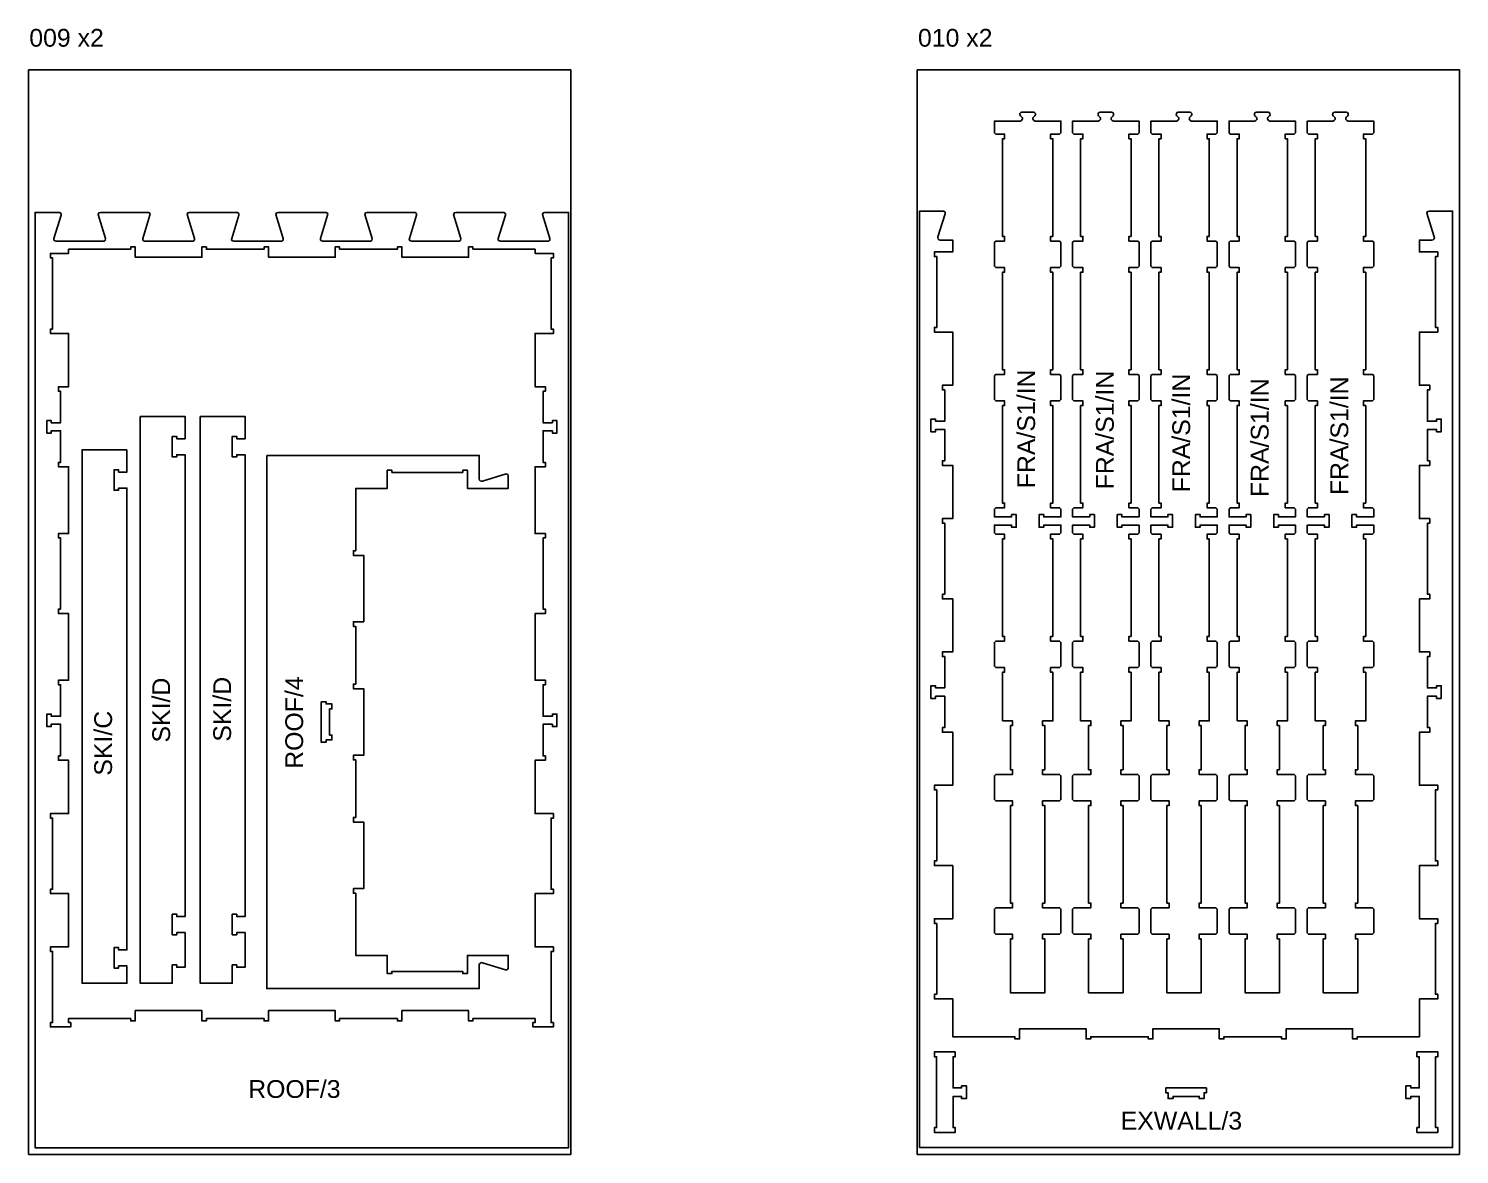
# Model space of a CAD drawing. Extents: x -5600 to 13230, y -11987 to 15775.
# Drawn here: x -650 to 2570, y 882 to 3415 of the extents above; entities that cross this region are included whole.
import ezdxf

# ---------------------------------------------------------------- set-up
doc = ezdxf.new("R2010")
doc.units = 0
doc.header["$MEASUREMENT"] = 0
for name, color, linetype in [('0_SHEET_BIRCHPLY_2440X1220', 1, 'CONTINUOUS'), ('1_ANYTOOL_1MMDEEP_INSIDE', 2, 'CONTINUOUS'), ('3_ANYTOOL_CUTTHROUGH_INSID', 4, 'CONTINUOUS'), ('6_ANYTOOL_CUTTHROUGH_OUTSI', 5, 'CONTINUOUS')]:
    doc.layers.add(name, color=color, linetype=linetype)

msp = doc.modelspace()

# ---------------------------------------------------------------- linework, layer by layer
at = {"layer": '0_SHEET_BIRCHPLY_2440X1220'}
for points in [[(-649.6, 3322.2), (-649.6, 882.2), (570.4, 882.2), (570.4, 3322.2)], [(1350.4, 3322.2), (1350.4, 882.2), (2570.4, 882.2), (2570.4, 3322.2)]]:
    msp.add_lwpolyline(points, close=True, dxfattribs=at)
at = {"layer": '3_ANYTOOL_CUTTHROUGH_INSID'}
for points in [[(8.8, 1900.5), (19.8, 1900.5), (19.8, 1895.5), (32.8, 1895.5), (32.8, 1884.5), (27.8, 1884.5), (27.8, 1825.5), (32.8, 1825.5), (32.8, 1814.5), (19.8, 1814.5), (19.8, 1809.5), (8.8, 1809.5)], [(1435.9, 1112.7), (1435.9, 1101.7), (1430.9, 1101.7), (1430.9, 1031.7), (1449.9, 1031.7), (1449.9, 1036.7), (1460.9, 1036.7), (1460.9, 1007.7), (1449.9, 1007.7), (1449.9, 1012.7), (1430.9, 1012.7), (1430.9, 942.7), (1435.9, 942.7), (1435.9, 931.7), (1388.9, 931.7), (1388.9, 942.7), (1393.9, 942.7), (1393.9, 1101.7), (1388.9, 1101.7), (1388.9, 1112.7)], [(2474.9, 1112.7), (2521.9, 1112.7), (2521.9, 1101.7), (2516.9, 1101.7), (2516.9, 942.7), (2521.9, 942.7), (2521.9, 931.7), (2474.9, 931.7), (2474.9, 942.7), (2479.9, 942.7), (2479.9, 1012.7), (2460.9, 1012.7), (2460.9, 1007.7), (2449.9, 1007.7), (2449.9, 1036.7), (2460.9, 1036.7), (2460.9, 1031.7), (2479.9, 1031.7), (2479.9, 1101.7), (2474.9, 1101.7)], [(2000.9, 1031.7), (2000.9, 1020.7), (1995.9, 1020.7), (1995.9, 1007.7), (1984.9, 1007.7), (1984.9, 1012.7), (1925.9, 1012.7), (1925.9, 1007.7), (1914.9, 1007.7), (1914.9, 1020.7), (1909.9, 1020.7), (1909.9, 1031.7)]]:
    msp.add_lwpolyline(points, close=True, dxfattribs=at)
at = {"layer": '6_ANYTOOL_CUTTHROUGH_OUTSI'}
for points in [[(1542, 1857.4), (1565, 1857.4), (1565, 1846.9), (1560, 1846.9), (1560, 1747.4), (1565, 1747.4), (1565, 1736.9), (1526.8, 1736.9), (1524, 1734.1), (1524, 1680.3), (1526.8, 1677.4), (1565, 1677.4), (1565, 1666.9), (1560, 1666.9), (1560, 1447.4), (1565, 1447.4), (1565, 1436.9), (1526.8, 1436.9), (1524, 1434.1), (1524, 1380.3), (1526.8, 1377.4), (1565, 1377.4), (1565, 1366.9), (1560, 1366.9), (1560, 1245.9), (1637.5, 1245.9), (1637.5, 1366.9), (1632.5, 1366.9), (1632.5, 1377.4), (1670.6, 1377.4), (1673.5, 1380.3), (1673.5, 1434.1), (1670.6, 1436.9), (1632.5, 1436.9), (1632.5, 1447.4), (1637.5, 1447.4), (1637.5, 1666.9), (1632.5, 1666.9), (1632.5, 1677.4), (1670.6, 1677.4), (1673.5, 1680.3), (1673.5, 1734.1), (1670.6, 1736.9), (1632.5, 1736.9), (1632.5, 1747.4), (1637.5, 1747.4), (1637.5, 1846.9), (1632.5, 1846.9), (1632.5, 1857.4), (1655.5, 1857.4), (1655.5, 1966.9), (1650.5, 1966.9), (1650.5, 1977.4), (1670.6, 1977.4), (1673.5, 1980.3), (1673.5, 2034.1), (1670.6, 2036.9), (1650.5, 2036.9), (1650.5, 2047.4), (1655.5, 2047.4), (1655.5, 2266.9), (1650.5, 2266.9), (1650.5, 2277.4), (1670.6, 2277.4), (1673.5, 2280.3), (1673.5, 2297.9), (1635, 2297.9), (1635, 2292.9), (1624.5, 2292.9), (1624.5, 2321.4), (1635, 2321.4), (1635, 2316.4), (1673.5, 2316.4), (1673.5, 2334.1), (1670.6, 2336.9), (1650.5, 2336.9), (1650.5, 2347.4), (1655.5, 2347.4), (1655.5, 2566.9), (1650.5, 2566.9), (1650.5, 2577.4), (1670.6, 2577.4), (1673.5, 2580.3), (1673.5, 2634.1), (1670.6, 2636.9), (1650.5, 2636.9), (1650.5, 2647.4), (1655.5, 2647.4), (1655.5, 2866.9), (1650.5, 2866.9), (1650.5, 2877.4), (1670.6, 2877.4), (1673.5, 2880.3), (1673.5, 2934.1), (1670.6, 2936.9), (1650.5, 2936.9), (1650.5, 2947.4), (1655.5, 2947.4), (1655.5, 3166.9), (1650.5, 3166.9), (1650.5, 3177.4), (1670.6, 3177.4), (1673.5, 3180.3), (1673.5, 3206.9), (1615.8, 3206.9, -0.668179), (1612.1, 3215.9), (1615, 3218.8, 0.668179), (1611.7, 3226.9), (1585.8, 3226.9, 0.668179), (1582.4, 3218.8), (1585.4, 3215.9, -0.668179), (1581.7, 3206.9), (1524, 3206.9), (1524, 3180.3), (1526.8, 3177.4), (1547, 3177.4), (1547, 3166.9), (1542, 3166.9), (1542, 2947.4), (1547, 2947.4), (1547, 2936.9), (1526.8, 2936.9), (1524, 2934.1), (1524, 2880.3), (1526.8, 2877.4), (1547, 2877.4), (1547, 2866.9), (1542, 2866.9), (1542, 2647.4), (1547, 2647.4), (1547, 2636.9), (1526.8, 2636.9), (1524, 2634.1), (1524, 2580.3), (1526.8, 2577.4), (1547, 2577.4), (1547, 2566.9), (1542, 2566.9), (1542, 2347.4), (1547, 2347.4), (1547, 2336.9), (1526.8, 2336.9), (1524, 2334.1), (1524, 2316.4), (1562.5, 2316.4), (1562.5, 2321.4), (1573, 2321.4), (1573, 2292.9), (1562.5, 2292.9), (1562.5, 2297.9), (1524, 2297.9), (1524, 2280.3), (1526.8, 2277.4), (1547, 2277.4), (1547, 2266.9), (1542, 2266.9), (1542, 2047.4), (1547, 2047.4), (1547, 2036.9), (1526.8, 2036.9), (1524, 2034.1), (1524, 1980.3), (1526.8, 1977.4), (1547, 1977.4), (1547, 1966.9), (1542, 1966.9)], [(1718, 1857.4), (1741, 1857.4), (1741, 1846.9), (1736, 1846.9), (1736, 1747.4), (1741, 1747.4), (1741, 1736.9), (1702.8, 1736.9), (1700, 1734.1), (1700, 1680.3), (1702.8, 1677.4), (1741, 1677.4), (1741, 1666.9), (1736, 1666.9), (1736, 1447.4), (1741, 1447.4), (1741, 1436.9), (1702.8, 1436.9), (1700, 1434.1), (1700, 1380.3), (1702.8, 1377.4), (1741, 1377.4), (1741, 1366.9), (1736, 1366.9), (1736, 1245.9), (1813.5, 1245.9), (1813.5, 1366.9), (1808.5, 1366.9), (1808.5, 1377.4), (1846.6, 1377.4), (1849.5, 1380.3), (1849.5, 1434.1), (1846.6, 1436.9), (1808.5, 1436.9), (1808.5, 1447.4), (1813.5, 1447.4), (1813.5, 1666.9), (1808.5, 1666.9), (1808.5, 1677.4), (1846.6, 1677.4), (1849.5, 1680.3), (1849.5, 1734.1), (1846.6, 1736.9), (1808.5, 1736.9), (1808.5, 1747.4), (1813.5, 1747.4), (1813.5, 1846.9), (1808.5, 1846.9), (1808.5, 1857.4), (1831.5, 1857.4), (1831.5, 1966.9), (1826.5, 1966.9), (1826.5, 1977.4), (1846.6, 1977.4), (1849.5, 1980.3), (1849.5, 2034.1), (1846.6, 2036.9), (1826.5, 2036.9), (1826.5, 2047.4), (1831.5, 2047.4), (1831.5, 2266.9), (1826.5, 2266.9), (1826.5, 2277.4), (1846.6, 2277.4), (1849.5, 2280.3), (1849.5, 2297.9), (1811, 2297.9), (1811, 2292.9), (1800.5, 2292.9), (1800.5, 2321.4), (1811, 2321.4), (1811, 2316.4), (1849.5, 2316.4), (1849.5, 2334.1), (1846.6, 2336.9), (1826.5, 2336.9), (1826.5, 2347.4), (1831.5, 2347.4), (1831.5, 2566.9), (1826.5, 2566.9), (1826.5, 2577.4), (1846.6, 2577.4), (1849.5, 2580.3), (1849.5, 2634.1), (1846.6, 2636.9), (1826.5, 2636.9), (1826.5, 2647.4), (1831.5, 2647.4), (1831.5, 2866.9), (1826.5, 2866.9), (1826.5, 2877.4), (1846.6, 2877.4), (1849.5, 2880.3), (1849.5, 2934.1), (1846.6, 2936.9), (1826.5, 2936.9), (1826.5, 2947.4), (1831.5, 2947.4), (1831.5, 3166.9), (1826.5, 3166.9), (1826.5, 3177.4), (1846.6, 3177.4), (1849.5, 3180.3), (1849.5, 3206.9), (1791.8, 3206.9, -0.668179), (1788.1, 3215.9), (1791, 3218.8, 0.668179), (1787.7, 3226.9), (1761.8, 3226.9, 0.668179), (1758.4, 3218.8), (1761.4, 3215.9, -0.668179), (1757.7, 3206.9), (1700, 3206.9), (1700, 3180.3), (1702.8, 3177.4), (1723, 3177.4), (1723, 3166.9), (1718, 3166.9), (1718, 2947.4), (1723, 2947.4), (1723, 2936.9), (1702.8, 2936.9), (1700, 2934.1), (1700, 2880.3), (1702.8, 2877.4), (1723, 2877.4), (1723, 2866.9), (1718, 2866.9), (1718, 2647.4), (1723, 2647.4), (1723, 2636.9), (1702.8, 2636.9), (1700, 2634.1), (1700, 2580.3), (1702.8, 2577.4), (1723, 2577.4), (1723, 2566.9), (1718, 2566.9), (1718, 2347.4), (1723, 2347.4), (1723, 2336.9), (1702.8, 2336.9), (1700, 2334.1), (1700, 2316.4), (1738.5, 2316.4), (1738.5, 2321.4), (1749, 2321.4), (1749, 2292.9), (1738.5, 2292.9), (1738.5, 2297.9), (1700, 2297.9), (1700, 2280.3), (1702.8, 2277.4), (1723, 2277.4), (1723, 2266.9), (1718, 2266.9), (1718, 2047.4), (1723, 2047.4), (1723, 2036.9), (1702.8, 2036.9), (1700, 2034.1), (1700, 1980.3), (1702.8, 1977.4), (1723, 1977.4), (1723, 1966.9), (1718, 1966.9)], [(1894, 1857.4), (1917, 1857.4), (1917, 1846.9), (1912, 1846.9), (1912, 1747.4), (1917, 1747.4), (1917, 1736.9), (1878.8, 1736.9), (1876, 1734.1), (1876, 1680.3), (1878.8, 1677.4), (1917, 1677.4), (1917, 1666.9), (1912, 1666.9), (1912, 1447.4), (1917, 1447.4), (1917, 1436.9), (1878.8, 1436.9), (1876, 1434.1), (1876, 1380.3), (1878.8, 1377.4), (1917, 1377.4), (1917, 1366.9), (1912, 1366.9), (1912, 1245.9), (1989.5, 1245.9), (1989.5, 1366.9), (1984.5, 1366.9), (1984.5, 1377.4), (2022.6, 1377.4), (2025.5, 1380.3), (2025.5, 1434.1), (2022.6, 1436.9), (1984.5, 1436.9), (1984.5, 1447.4), (1989.5, 1447.4), (1989.5, 1666.9), (1984.5, 1666.9), (1984.5, 1677.4), (2022.6, 1677.4), (2025.5, 1680.3), (2025.5, 1734.1), (2022.6, 1736.9), (1984.5, 1736.9), (1984.5, 1747.4), (1989.5, 1747.4), (1989.5, 1846.9), (1984.5, 1846.9), (1984.5, 1857.4), (2007.5, 1857.4), (2007.5, 1966.9), (2002.5, 1966.9), (2002.5, 1977.4), (2022.6, 1977.4), (2025.5, 1980.3), (2025.5, 2034.1), (2022.6, 2036.9), (2002.5, 2036.9), (2002.5, 2047.4), (2007.5, 2047.4), (2007.5, 2266.9), (2002.5, 2266.9), (2002.5, 2277.4), (2022.6, 2277.4), (2025.5, 2280.3), (2025.5, 2297.9), (1987, 2297.9), (1987, 2292.9), (1976.5, 2292.9), (1976.5, 2321.4), (1987, 2321.4), (1987, 2316.4), (2025.5, 2316.4), (2025.5, 2334.1), (2022.6, 2336.9), (2002.5, 2336.9), (2002.5, 2347.4), (2007.5, 2347.4), (2007.5, 2566.9), (2002.5, 2566.9), (2002.5, 2577.4), (2022.6, 2577.4), (2025.5, 2580.3), (2025.5, 2634.1), (2022.6, 2636.9), (2002.5, 2636.9), (2002.5, 2647.4), (2007.5, 2647.4), (2007.5, 2866.9), (2002.5, 2866.9), (2002.5, 2877.4), (2022.6, 2877.4), (2025.5, 2880.3), (2025.5, 2934.1), (2022.6, 2936.9), (2002.5, 2936.9), (2002.5, 2947.4), (2007.5, 2947.4), (2007.5, 3166.9), (2002.5, 3166.9), (2002.5, 3177.4), (2022.6, 3177.4), (2025.5, 3180.3), (2025.5, 3206.9), (1967.8, 3206.9, -0.668179), (1964.1, 3215.9), (1967, 3218.8, 0.668179), (1963.7, 3226.9), (1937.8, 3226.9, 0.668179), (1934.4, 3218.8), (1937.4, 3215.9, -0.668179), (1933.7, 3206.9), (1876, 3206.9), (1876, 3180.3), (1878.8, 3177.4), (1899, 3177.4), (1899, 3166.9), (1894, 3166.9), (1894, 2947.4), (1899, 2947.4), (1899, 2936.9), (1878.8, 2936.9), (1876, 2934.1), (1876, 2880.3), (1878.8, 2877.4), (1899, 2877.4), (1899, 2866.9), (1894, 2866.9), (1894, 2647.4), (1899, 2647.4), (1899, 2636.9), (1878.8, 2636.9), (1876, 2634.1), (1876, 2580.3), (1878.8, 2577.4), (1899, 2577.4), (1899, 2566.9), (1894, 2566.9), (1894, 2347.4), (1899, 2347.4), (1899, 2336.9), (1878.8, 2336.9), (1876, 2334.1), (1876, 2316.4), (1914.5, 2316.4), (1914.5, 2321.4), (1925, 2321.4), (1925, 2292.9), (1914.5, 2292.9), (1914.5, 2297.9), (1876, 2297.9), (1876, 2280.3), (1878.8, 2277.4), (1899, 2277.4), (1899, 2266.9), (1894, 2266.9), (1894, 2047.4), (1899, 2047.4), (1899, 2036.9), (1878.8, 2036.9), (1876, 2034.1), (1876, 1980.3), (1878.8, 1977.4), (1899, 1977.4), (1899, 1966.9), (1894, 1966.9)], [(2070, 1857.4), (2093, 1857.4), (2093, 1846.9), (2088, 1846.9), (2088, 1747.4), (2093, 1747.4), (2093, 1736.9), (2054.8, 1736.9), (2052, 1734.1), (2052, 1680.3), (2054.8, 1677.4), (2093, 1677.4), (2093, 1666.9), (2088, 1666.9), (2088, 1447.4), (2093, 1447.4), (2093, 1436.9), (2054.8, 1436.9), (2052, 1434.1), (2052, 1380.3), (2054.8, 1377.4), (2093, 1377.4), (2093, 1366.9), (2088, 1366.9), (2088, 1245.9), (2165.5, 1245.9), (2165.5, 1366.9), (2160.5, 1366.9), (2160.5, 1377.4), (2198.6, 1377.4), (2201.5, 1380.3), (2201.5, 1434.1), (2198.6, 1436.9), (2160.5, 1436.9), (2160.5, 1447.4), (2165.5, 1447.4), (2165.5, 1666.9), (2160.5, 1666.9), (2160.5, 1677.4), (2198.6, 1677.4), (2201.5, 1680.3), (2201.5, 1734.1), (2198.6, 1736.9), (2160.5, 1736.9), (2160.5, 1747.4), (2165.5, 1747.4), (2165.5, 1846.9), (2160.5, 1846.9), (2160.5, 1857.4), (2183.5, 1857.4), (2183.5, 1966.9), (2178.5, 1966.9), (2178.5, 1977.4), (2198.6, 1977.4), (2201.5, 1980.3), (2201.5, 2034.1), (2198.6, 2036.9), (2178.5, 2036.9), (2178.5, 2047.4), (2183.5, 2047.4), (2183.5, 2266.9), (2178.5, 2266.9), (2178.5, 2277.4), (2198.6, 2277.4), (2201.5, 2280.3), (2201.5, 2297.9), (2163, 2297.9), (2163, 2292.9), (2152.5, 2292.9), (2152.5, 2321.4), (2163, 2321.4), (2163, 2316.4), (2201.5, 2316.4), (2201.5, 2334.1), (2198.6, 2336.9), (2178.5, 2336.9), (2178.5, 2347.4), (2183.5, 2347.4), (2183.5, 2566.9), (2178.5, 2566.9), (2178.5, 2577.4), (2198.6, 2577.4), (2201.5, 2580.3), (2201.5, 2634.1), (2198.6, 2636.9), (2178.5, 2636.9), (2178.5, 2647.4), (2183.5, 2647.4), (2183.5, 2866.9), (2178.5, 2866.9), (2178.5, 2877.4), (2198.6, 2877.4), (2201.5, 2880.3), (2201.5, 2934.1), (2198.6, 2936.9), (2178.5, 2936.9), (2178.5, 2947.4), (2183.5, 2947.4), (2183.5, 3166.9), (2178.5, 3166.9), (2178.5, 3177.4), (2198.6, 3177.4), (2201.5, 3180.3), (2201.5, 3206.9), (2143.8, 3206.9, -0.668179), (2140.1, 3215.9), (2143, 3218.8, 0.668179), (2139.7, 3226.9), (2113.8, 3226.9, 0.668179), (2110.4, 3218.8), (2113.4, 3215.9, -0.668179), (2109.7, 3206.9), (2052, 3206.9), (2052, 3180.3), (2054.8, 3177.4), (2075, 3177.4), (2075, 3166.9), (2070, 3166.9), (2070, 2947.4), (2075, 2947.4), (2075, 2936.9), (2054.8, 2936.9), (2052, 2934.1), (2052, 2880.3), (2054.8, 2877.4), (2075, 2877.4), (2075, 2866.9), (2070, 2866.9), (2070, 2647.4), (2075, 2647.4), (2075, 2636.9), (2054.8, 2636.9), (2052, 2634.1), (2052, 2580.3), (2054.8, 2577.4), (2075, 2577.4), (2075, 2566.9), (2070, 2566.9), (2070, 2347.4), (2075, 2347.4), (2075, 2336.9), (2054.8, 2336.9), (2052, 2334.1), (2052, 2316.4), (2090.5, 2316.4), (2090.5, 2321.4), (2101, 2321.4), (2101, 2292.9), (2090.5, 2292.9), (2090.5, 2297.9), (2052, 2297.9), (2052, 2280.3), (2054.8, 2277.4), (2075, 2277.4), (2075, 2266.9), (2070, 2266.9), (2070, 2047.4), (2075, 2047.4), (2075, 2036.9), (2054.8, 2036.9), (2052, 2034.1), (2052, 1980.3), (2054.8, 1977.4), (2075, 1977.4), (2075, 1966.9), (2070, 1966.9)], [(2246, 1857.4), (2269, 1857.4), (2269, 1846.9), (2264, 1846.9), (2264, 1747.4), (2269, 1747.4), (2269, 1736.9), (2230.8, 1736.9), (2228, 1734.1), (2228, 1680.3), (2230.8, 1677.4), (2269, 1677.4), (2269, 1666.9), (2264, 1666.9), (2264, 1447.4), (2269, 1447.4), (2269, 1436.9), (2230.8, 1436.9), (2228, 1434.1), (2228, 1380.3), (2230.8, 1377.4), (2269, 1377.4), (2269, 1366.9), (2264, 1366.9), (2264, 1245.9), (2341.5, 1245.9), (2341.5, 1366.9), (2336.5, 1366.9), (2336.5, 1377.4), (2374.6, 1377.4), (2377.5, 1380.3), (2377.5, 1434.1), (2374.6, 1436.9), (2336.5, 1436.9), (2336.5, 1447.4), (2341.5, 1447.4), (2341.5, 1666.9), (2336.5, 1666.9), (2336.5, 1677.4), (2374.6, 1677.4), (2377.5, 1680.3), (2377.5, 1734.1), (2374.6, 1736.9), (2336.5, 1736.9), (2336.5, 1747.4), (2341.5, 1747.4), (2341.5, 1846.9), (2336.5, 1846.9), (2336.5, 1857.4), (2359.5, 1857.4), (2359.5, 1966.9), (2354.5, 1966.9), (2354.5, 1977.4), (2374.6, 1977.4), (2377.5, 1980.3), (2377.5, 2034.1), (2374.6, 2036.9), (2354.5, 2036.9), (2354.5, 2047.4), (2359.5, 2047.4), (2359.5, 2266.9), (2354.5, 2266.9), (2354.5, 2277.4), (2374.6, 2277.4), (2377.5, 2280.3), (2377.5, 2297.9), (2339, 2297.9), (2339, 2292.9), (2328.5, 2292.9), (2328.5, 2321.4), (2339, 2321.4), (2339, 2316.4), (2377.5, 2316.4), (2377.5, 2334.1), (2374.6, 2336.9), (2354.5, 2336.9), (2354.5, 2347.4), (2359.5, 2347.4), (2359.5, 2566.9), (2354.5, 2566.9), (2354.5, 2577.4), (2374.6, 2577.4), (2377.5, 2580.3), (2377.5, 2634.1), (2374.6, 2636.9), (2354.5, 2636.9), (2354.5, 2647.4), (2359.5, 2647.4), (2359.5, 2866.9), (2354.5, 2866.9), (2354.5, 2877.4), (2374.6, 2877.4), (2377.5, 2880.3), (2377.5, 2934.1), (2374.6, 2936.9), (2354.5, 2936.9), (2354.5, 2947.4), (2359.5, 2947.4), (2359.5, 3166.9), (2354.5, 3166.9), (2354.5, 3177.4), (2374.6, 3177.4), (2377.5, 3180.3), (2377.5, 3206.9), (2319.8, 3206.9, -0.668179), (2316.1, 3215.9), (2319, 3218.8, 0.668179), (2315.7, 3226.9), (2289.8, 3226.9, 0.668179), (2286.4, 3218.8), (2289.4, 3215.9, -0.668179), (2285.7, 3206.9), (2228, 3206.9), (2228, 3180.3), (2230.8, 3177.4), (2251, 3177.4), (2251, 3166.9), (2246, 3166.9), (2246, 2947.4), (2251, 2947.4), (2251, 2936.9), (2230.8, 2936.9), (2228, 2934.1), (2228, 2880.3), (2230.8, 2877.4), (2251, 2877.4), (2251, 2866.9), (2246, 2866.9), (2246, 2647.4), (2251, 2647.4), (2251, 2636.9), (2230.8, 2636.9), (2228, 2634.1), (2228, 2580.3), (2230.8, 2577.4), (2251, 2577.4), (2251, 2566.9), (2246, 2566.9), (2246, 2347.4), (2251, 2347.4), (2251, 2336.9), (2230.8, 2336.9), (2228, 2334.1), (2228, 2316.4), (2266.5, 2316.4), (2266.5, 2321.4), (2277, 2321.4), (2277, 2292.9), (2266.5, 2292.9), (2266.5, 2297.9), (2228, 2297.9), (2228, 2280.3), (2230.8, 2277.4), (2251, 2277.4), (2251, 2266.9), (2246, 2266.9), (2246, 2047.4), (2251, 2047.4), (2251, 2036.9), (2230.8, 2036.9), (2228, 2034.1), (2228, 1980.3), (2230.8, 1977.4), (2251, 1977.4), (2251, 1966.9), (2246, 1966.9)]]:
    msp.add_lwpolyline(points, format="xyb", close=True, dxfattribs=at)
for points in [[(-487.9, 3001.5), (-379.8, 3001.5), (-376.4, 2998.6), (-376.6, 2995), (-392.6, 2943), (-392.8, 2940.6), (-391.9, 2938.5), (-390.1, 2937), (-387.8, 2936.5), (-281.4, 2936.5), (-279.1, 2937), (-277.4, 2938.5), (-276.5, 2940.6), (-276.6, 2943), (-293.1, 2996.6), (-291.4, 3000.6), (-287.9, 3001.5), (-179.8, 3001.5), (-176.4, 2998.6), (-176.6, 2995), (-192.6, 2943), (-192.8, 2940.6), (-191.9, 2938.5), (-187.8, 2936.5), (-81.4, 2936.5), (-79.1, 2937), (-77.4, 2938.5), (-76.5, 2940.6), (-76.6, 2943), (-93.1, 2996.6), (-91.4, 3000.6), (-87.9, 3001.5), (20.2, 3001.5), (23.6, 2998.6), (23.4, 2995), (7.4, 2943), (7.2, 2940.6), (8.1, 2938.5), (12.2, 2936.5), (118.6, 2936.5), (120.9, 2937), (122.6, 2938.5), (123.4, 2943), (106.9, 2996.6), (108.6, 3000.6), (112.1, 3001.5), (220.2, 3001.5), (223.6, 2998.6), (223.4, 2995), (207.4, 2943), (207.2, 2940.6), (208.1, 2938.5), (212.2, 2936.5), (318.6, 2936.5), (320.9, 2937), (322.6, 2938.5), (323.4, 2943), (306.9, 2996.6), (308.6, 3000.6), (312.1, 3001.5), (420.2, 3001.5), (423.6, 2998.6), (423.4, 2995), (407.4, 2943), (407.2, 2940.6), (408.1, 2938.5), (412.2, 2936.5), (518.6, 2936.5), (520.9, 2937), (522.6, 2938.5), (523.5, 2940.6), (523.4, 2943), (506.9, 2996.6), (508.6, 3000.6), (512.1, 3001.5), (565.6, 3001.5), (565.6, 897), (-634.9, 897), (-634.9, 3001.5), (-579.8, 3001.5), (-576.4, 2998.6), (-576.6, 2995), (-592.6, 2943), (-592.8, 2940.6), (-591.9, 2938.5), (-587.8, 2936.5), (-481.4, 2936.5), (-479.1, 2937), (-477.4, 2938.5), (-476.6, 2943), (-493.1, 2996.6), (-491.4, 3000.6)], [(2502.2, 3004.2), (2555.1, 3004.2), (2555.1, 897.5), (1355.6, 897.5), (1355.6, 3004.2), (1410.1, 3004.2), (1413.1, 3001.7), (1412.9, 2998.4), (1396.9, 2946.3), (1396.7, 2943.8), (1397.7, 2941.5), (1399.7, 2939.8), (1402.1, 2939.2), (1430.1, 2939.2), (1430.1, 2912.5), (1389.1, 2912.5), (1389.1, 2902), (1394.1, 2902), (1394.1, 2742.5), (1389.1, 2742.5), (1389.1, 2732), (1430.1, 2732), (1430.1, 2612.5), (1407.1, 2612.5), (1407.1, 2602), (1412.1, 2602), (1412.1, 2531.5), (1391.6, 2531.5), (1391.6, 2536.5), (1381.1, 2536.5), (1381.1, 2508), (1391.6, 2508), (1391.6, 2513), (1412.1, 2513), (1412.1, 2442.5), (1407.1, 2442.5), (1407.1, 2432), (1430.1, 2432), (1430.1, 2312.5), (1407.1, 2312.5), (1407.1, 2302), (1412.1, 2302), (1412.1, 2142.5), (1407.1, 2142.5), (1407.1, 2132), (1430.1, 2132), (1430.1, 2012.5), (1407.1, 2012.5), (1407.1, 2002), (1412.1, 2002), (1412.1, 1931.5), (1391.6, 1931.5), (1391.6, 1936.5), (1381.1, 1936.5), (1381.1, 1908), (1391.6, 1908), (1391.6, 1913), (1412.1, 1913), (1412.1, 1842.5), (1407.1, 1842.5), (1407.1, 1832), (1430.1, 1832), (1430.1, 1712.5), (1389.1, 1712.5), (1389.1, 1702), (1394.1, 1702), (1394.1, 1542.5), (1389.1, 1542.5), (1389.1, 1532), (1430.1, 1532), (1430.1, 1412.5), (1389.1, 1412.5), (1389.1, 1402), (1394.1, 1402), (1394.1, 1242.5), (1389.1, 1242.5), (1389.1, 1232), (1430.1, 1232), (1430.1, 1147), (1570.1, 1147), (1570.1, 1142), (1580.6, 1142), (1580.6, 1165), (1730.1, 1165), (1730.1, 1142), (1740.6, 1142), (1740.6, 1147), (1870.1, 1147), (1870.1, 1142), (1880.6, 1142), (1880.6, 1165), (2030.1, 1165), (2030.1, 1142), (2040.6, 1142), (2040.6, 1147), (2170.1, 1147), (2170.1, 1142), (2180.6, 1142), (2180.6, 1165), (2330.1, 1165), (2330.1, 1142), (2340.6, 1142), (2340.6, 1147), (2480.6, 1147), (2480.6, 1232), (2521.6, 1232), (2521.6, 1242.5), (2516.6, 1242.5), (2516.6, 1402), (2521.6, 1402), (2521.6, 1412.5), (2480.6, 1412.5), (2480.6, 1532), (2521.6, 1532), (2521.6, 1542.5), (2516.6, 1542.5), (2516.6, 1702), (2521.6, 1702), (2521.6, 1712.5), (2480.6, 1712.5), (2480.6, 1832), (2503.6, 1832), (2503.6, 1842.5), (2498.6, 1842.5), (2498.6, 1913), (2519.1, 1913), (2519.1, 1908), (2529.6, 1908), (2529.6, 1936.5), (2519.1, 1936.5), (2519.1, 1931.5), (2498.6, 1931.5), (2498.6, 2002), (2503.6, 2002), (2503.6, 2012.5), (2480.6, 2012.5), (2480.6, 2132), (2503.6, 2132), (2503.6, 2142.5), (2498.6, 2142.5), (2498.6, 2302), (2503.6, 2302), (2503.6, 2312.5), (2480.6, 2312.5), (2480.6, 2432), (2503.6, 2432), (2503.6, 2442.5), (2498.6, 2442.5), (2498.6, 2513), (2519.1, 2513), (2519.1, 2508), (2529.6, 2508), (2529.6, 2536.5), (2519.1, 2536.5), (2519.1, 2531.5), (2498.6, 2531.5), (2498.6, 2602), (2503.6, 2602), (2503.6, 2612.5), (2480.6, 2612.5), (2480.6, 2732), (2521.6, 2732), (2521.6, 2742.5), (2516.6, 2742.5), (2516.6, 2902), (2521.6, 2902), (2521.6, 2912.5), (2480.6, 2912.5), (2480.6, 2939.2), (2508.7, 2939.2), (2511.1, 2939.8), (2513.1, 2941.5), (2514.1, 2943.8), (2513.9, 2946.3), (2497.4, 2999.8), (2499, 3003.5)], [(-419.6, 2918.6), (-419.6, 2923.6), (-409.6, 2923.6), (-409.6, 2900.6), (-259.6, 2900.6), (-259.6, 2923.6), (-249.6, 2923.6), (-249.6, 2918.6), (-119.6, 2918.6), (-119.6, 2923.6), (-109.6, 2923.6), (-109.6, 2900.6), (40.4, 2900.6), (40.4, 2923.6), (50.4, 2923.6), (50.4, 2918.6), (180.4, 2918.6), (180.4, 2923.6), (190.4, 2923.6), (190.4, 2900.6), (340.4, 2900.6), (340.4, 2923.6), (350.4, 2923.6), (350.4, 2918.6), (490.4, 2918.6), (490.4, 2909), (531.4, 2909), (531.4, 2899), (526.4, 2899), (526.4, 2739), (531.4, 2739), (531.4, 2729), (490.4, 2729), (490.4, 2609), (513.4, 2609), (513.4, 2599), (508.4, 2599), (508.4, 2528), (529.4, 2528), (529.4, 2533), (539.4, 2533), (539.4, 2505), (529.4, 2505), (529.4, 2510), (508.4, 2510), (508.4, 2439), (513.4, 2439), (513.4, 2429), (490.4, 2429), (490.4, 2278.9), (513.4, 2278.9), (513.4, 2268.9), (508.4, 2268.9), (508.4, 2108.9), (513.4, 2108.9), (513.4, 2098.9), (490.4, 2098.9), (490.4, 1948.8), (513.4, 1948.8), (513.4, 1938.8), (508.4, 1938.8), (508.4, 1867.8), (529.4, 1867.8), (529.4, 1872.8), (539.4, 1872.8), (539.4, 1844.8), (529.4, 1844.8), (529.4, 1849.8), (508.4, 1849.8), (508.4, 1778.8), (513.4, 1778.8), (513.4, 1768.8), (490.4, 1768.8), (490.4, 1648.8), (531.4, 1648.8), (531.4, 1638.8), (526.4, 1638.8), (526.4, 1478.8), (531.4, 1478.8), (531.4, 1468.8), (490.4, 1468.8), (490.4, 1348.8), (531.4, 1348.8), (531.4, 1338.8), (526.4, 1338.8), (526.4, 1178.8), (531.4, 1178.8), (531.4, 1168.8), (485.4, 1168.8), (485.4, 1178.8), (490.4, 1178.8), (490.4, 1187.6), (350.4, 1187.6), (350.4, 1182.6), (340.4, 1182.6), (340.4, 1205.6), (190.4, 1205.6), (190.4, 1182.6), (180.4, 1182.6), (180.4, 1187.6), (50.4, 1187.6), (50.4, 1182.6), (40.4, 1182.6), (40.4, 1205.6), (-109.6, 1205.6), (-109.6, 1182.6), (-119.6, 1182.6), (-119.6, 1187.6), (-249.6, 1187.6), (-249.6, 1182.6), (-259.6, 1182.6), (-259.6, 1205.6), (-409.6, 1205.6), (-409.6, 1182.6), (-419.6, 1182.6), (-419.6, 1187.6), (-559.6, 1187.6), (-559.6, 1178.8), (-554.6, 1178.8), (-554.6, 1168.8), (-600.6, 1168.8), (-600.6, 1178.8), (-595.6, 1178.8), (-595.6, 1338.8), (-600.6, 1338.8), (-600.6, 1348.8), (-559.6, 1348.8), (-559.6, 1468.8), (-600.6, 1468.8), (-600.6, 1478.8), (-595.6, 1478.8), (-595.6, 1638.8), (-600.6, 1638.8), (-600.6, 1648.8), (-559.6, 1648.8), (-559.6, 1768.8), (-582.6, 1768.8), (-582.6, 1778.8), (-577.6, 1778.8), (-577.6, 1849.8), (-598.6, 1849.8), (-598.6, 1844.8), (-608.6, 1844.8), (-608.6, 1872.8), (-598.6, 1872.8), (-598.6, 1867.8), (-577.6, 1867.8), (-577.6, 1938.8), (-582.6, 1938.8), (-582.6, 1948.8), (-559.6, 1948.8), (-559.6, 2098.9), (-582.6, 2098.9), (-582.6, 2108.9), (-577.6, 2108.9), (-577.6, 2268.9), (-582.6, 2268.9), (-582.6, 2278.9), (-559.6, 2278.9), (-559.6, 2429), (-582.6, 2429), (-582.6, 2439), (-577.6, 2439), (-577.6, 2510), (-598.6, 2510), (-598.6, 2505), (-608.6, 2505), (-608.6, 2533), (-598.6, 2533), (-598.6, 2528), (-577.6, 2528), (-577.6, 2599), (-582.6, 2599), (-582.6, 2609), (-559.6, 2609), (-559.6, 2729), (-600.6, 2729), (-600.6, 2739), (-595.6, 2739), (-595.6, 2899), (-600.6, 2899), (-600.6, 2909), (-559.6, 2909), (-559.6, 2918.6)], [(-398.3, 2542.3), (-297.3, 2542.3), (-297.3, 2492.3), (-316.3, 2492.3), (-316.3, 2497.3), (-326.3, 2497.3), (-326.3, 2451.3), (-316.3, 2451.3), (-316.3, 2456.3), (-297.3, 2456.3), (-297.3, 1417.3), (-316.3, 1417.3), (-316.3, 1422.3), (-326.3, 1422.3), (-326.3, 1376.3), (-316.3, 1376.3), (-316.3, 1381.3), (-297.3, 1381.3), (-297.3, 1303.3), (-316.3, 1303.3), (-316.3, 1308.3), (-326.3, 1308.3), (-326.3, 1267.3), (-398.3, 1267.3)], [(-263.3, 2542.3), (-162.3, 2542.3), (-162.3, 2492.3), (-181.3, 2492.3), (-181.3, 2497.3), (-191.3, 2497.3), (-191.3, 2451.3), (-181.3, 2451.3), (-181.3, 2456.3), (-162.3, 2456.3), (-162.3, 1417.3), (-181.3, 1417.3), (-181.3, 1422.3), (-191.3, 1422.3), (-191.3, 1376.3), (-181.3, 1376.3), (-181.3, 1381.3), (-162.3, 1381.3), (-162.3, 1303.3), (-181.3, 1303.3), (-181.3, 1308.3), (-191.3, 1308.3), (-191.3, 1267.3), (-263.3, 1267.3)], [(-428.3, 2467.3), (-428.3, 2417.3), (-447.3, 2417.3), (-447.3, 2422.3), (-457.3, 2422.3), (-457.3, 2376.3), (-447.3, 2376.3), (-447.3, 2381.3), (-428.3, 2381.3), (-428.3, 1342.3), (-447.3, 1342.3), (-447.3, 1347.3), (-457.3, 1347.3), (-457.3, 1301.3), (-447.3, 1301.3), (-447.3, 1306.3), (-428.3, 1306.3), (-428.3, 1267.3), (-529.3, 1267.3), (-529.3, 2467.3)], [(-113.6, 2454.8), (364.7, 2454.8), (364.7, 2401.8), (365.3, 2399.3), (366.9, 2397.4), (369.3, 2396.4), (371.8, 2396.5), (425.3, 2413), (429, 2411.4), (429.7, 2408.2), (429.7, 2380.3), (338, 2380.3), (338, 2421.3), (327.5, 2421.3), (327.5, 2416.3), (168, 2416.3), (168, 2421.3), (157.5, 2421.3), (157.5, 2380.3), (86.5, 2380.3), (86.5, 2240.3), (81.5, 2240.3), (81.5, 2229.8), (104.5, 2229.8), (104.5, 2080.3), (81.5, 2080.3), (81.5, 2069.8), (86.5, 2069.8), (86.5, 1940.3), (81.5, 1940.3), (81.5, 1929.8), (104.5, 1929.8), (104.5, 1780.3), (81.5, 1780.3), (81.5, 1769.8), (86.5, 1769.8), (86.5, 1640.3), (81.5, 1640.3), (81.5, 1629.8), (104.5, 1629.8), (104.5, 1480.3), (81.5, 1480.3), (81.5, 1469.8), (86.5, 1469.8), (86.5, 1329.8), (157.5, 1329.8), (157.5, 1288.8), (168, 1288.8), (168, 1293.8), (327.5, 1293.8), (327.5, 1288.8), (338, 1288.8), (338, 1329.8), (429.7, 1329.8), (429.7, 1300.4), (427.1, 1297.3), (423.9, 1297.5), (371.8, 1313.5), (369.3, 1313.7), (366.9, 1312.7), (365.3, 1310.8), (364.7, 1308.3), (364.7, 1255.3), (-113.6, 1255.3)]]:
    msp.add_lwpolyline(points, close=True, dxfattribs=at)

# ---------------------------------------------------------------- texts
at = {"layer": '0_SHEET_BIRCHPLY_2440X1220', "char_height": 40, "width": 201.205, "attachment_point": 1}
for s, insert in [('\\fArial;009 x2', (-648.1, 3414.2)), ('\\fArial;010 x2', (1351.9, 3414.2))]:
    msp.add_mtext(s, dxfattribs=dict(at, insert=insert))
at = {"layer": '1_ANYTOOL_1MMDEEP_INSIDE', "char_height": 40, "attachment_point": 1, "rotation": 90}
for s, insert, width in [('\\fArial;FRA/S1/IN', (1575.5, 2380.9), 295.663), ('\\fArial;FRA/S1/IN', (1752.6, 2378.3), 295.663), ('\\fArial;FRA/S1/IN', (1924.4, 2371.6), 295.663), ('\\fArial;FRA/S1/IN', (2101, 2361), 295.663), ('\\fArial;FRA/S1/IN', (2280.2, 2365.4), 295.663), ('\\fArial;SKI/D', (-371.2, 1808.8), 179.518), ('\\fArial;SKI/D', (-234, 1810.7), 179.518), ('\\fArial;ROOF/4', (-71.9, 1749.6), 239.518), ('\\fArial;SKI/C', (-501.9, 1734.2), 180)]:
    msp.add_mtext(s, dxfattribs=dict(at, insert=insert, width=width))
at = {"layer": '1_ANYTOOL_1MMDEEP_INSIDE', "char_height": 40, "attachment_point": 1}
for s, insert, width in [('\\fArial;ROOF/3', (-155.5, 1049.3), 239.518), ('\\fArial;EXWALL/3', (1808.2, 978), 304.096)]:
    msp.add_mtext(s, dxfattribs=dict(at, insert=insert, width=width))

doc.saveas('drawing.dxf')
